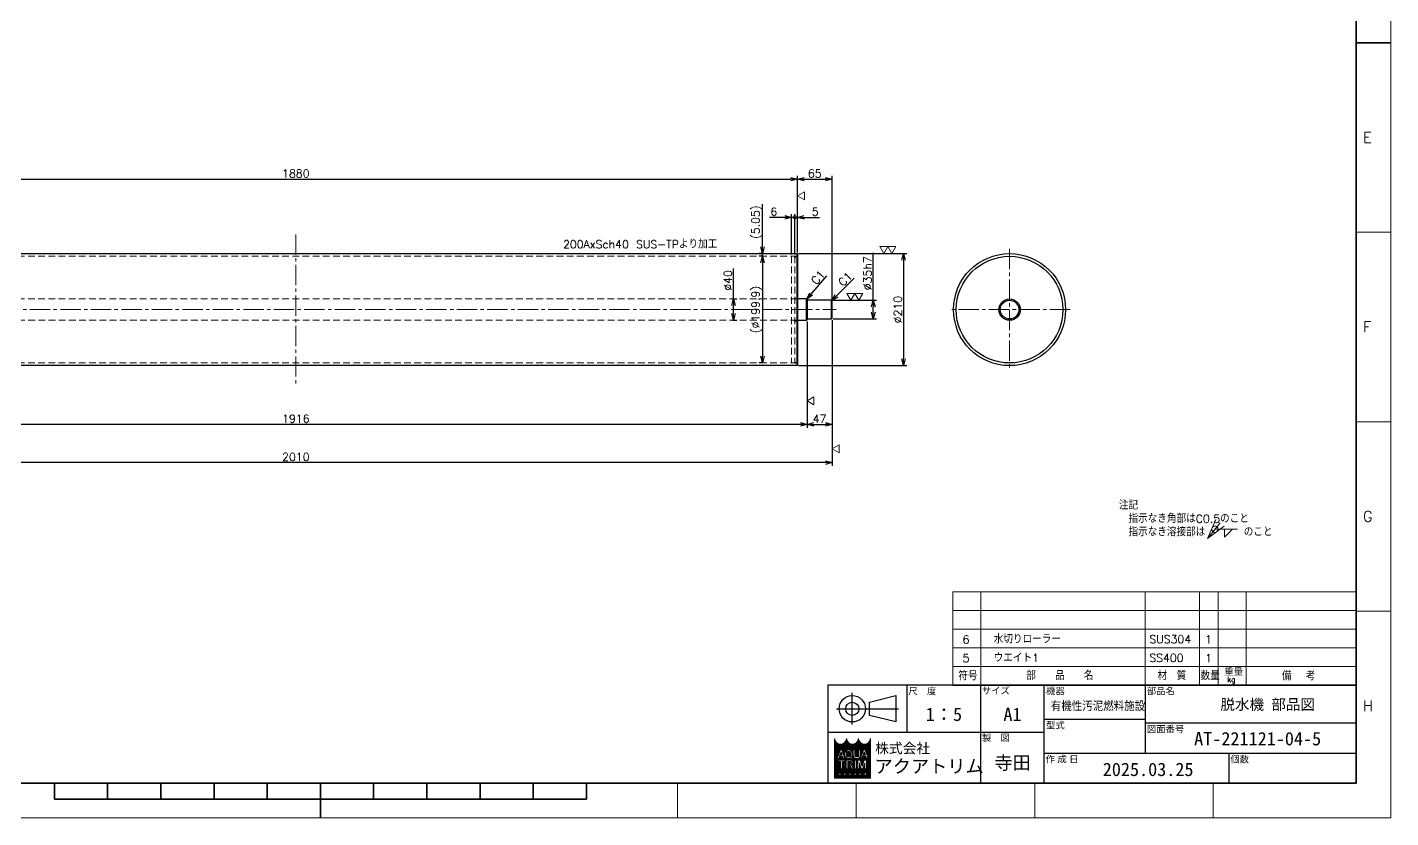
# Model space of a CAD drawing. Header units: millimetres. Extents: x 0 to 4141, y -24 to 2915.
# Drawn here: x 1586 to 4141, y 0 to 1481 of the extents above; entities that cross this region are included whole.
import ezdxf
from ezdxf.enums import TextEntityAlignment as Align

# ---------------------------------------------------------------- set-up
doc = ezdxf.new("R2010")
doc.units = ezdxf.units.MM
doc.header["$LTSCALE"] = 2
doc.header["$PDMODE"] = 99
doc.header["$PDSIZE"] = 1
doc.linetypes.add('CENTER2', pattern=[28.575, 19.05, -3.175, 3.175, -3.175])
doc.linetypes.add('HIDDEN', pattern=[9.525, 6.35, -3.175])
for name, color, linetype, lineweight in [('04_HIDDEN', 2, 'HIDDEN', 13), ('05_CENTER', 4, 'CENTER2', 13), ('07_TEXT', 3, 'Continuous', 13), ('08_DIM', 3, 'Continuous', 13), ('90_FRAME', 5, 'Continuous', 35)]:
    doc.layers.add(name, color=color, linetype=linetype, lineweight=lineweight)
doc.layers.add('91_BLANK', color=5, linetype='Continuous', lineweight=0, plot=False)
doc.styles.add('KSS_TXT', font='txt.shx', dxfattribs={"bigfont": 'extfont2.shx'})
doc.styles.add('MS_G', font='MS Gothic.ttf')
doc.styles.get("Standard").update_dxf_attribs({"font": 'txt.shx', "bigfont": 'extfont2.shx'})
doc.styles.add('表題用', font='MS PGothic.ttf')
doc.dimstyles.new('KSS_DIM', dxfattribs={"dimscale": 5, "dimtxt": 3, "dimasz": 2.5, "dimexe": 1.25, "dimexo": 0.625, "dimtad": 1, "dimdsep": 46, "dimtxsty": 'KSS_TXT', "dimblk": 'OPEN30', "dimcen": 0, "dimazin": 2, "dimtfac": 0.75, "dimtmove": 0, "dimatfit": 3, "dimldrblk": 'OPEN30', "dimfxl": 1.25, "dimtolj": 1, "dimarcsym": 0})

# ---------------------------------------------------------------- blocks, each defined once
blk = doc.blocks.new('Weld-line')
blk.add_line((0, 0), (1, 0))
blk = doc.blocks.new('Weld10-s5')
blk.add_circle((0, 0), 2)
blk = doc.blocks.new('Weld10-a1')
for p, q in [((5, 0), (0, 5)), ((0, 5), (0, 0)), ((0, 0), (5, 0))]:
    blk.add_line(p, q)
at = {"width": 0.9}
blk.add_attdef('S', text='', height=2.8, dxfattribs=at).set_placement((-2, 1), align=Align.RIGHT)
blk.add_attdef('L', (8, 1), '', height=2.8, dxfattribs=at)
blk = doc.blocks.new('_Open30')
at = {"color": 0, "linetype": 'ByBlock', "lineweight": -2}
for p, q in [((-1, 0.268), (0, 0)), ((0, 0), (-1, -0.268)), ((0, 0), (-1, 0))]:
    blk.add_line(p, q, dxfattribs=at)
blk = doc.blocks.new('A$C67F20274_1_1')
h = blk.add_hatch(color=3)
h.dxf.hatch_style = 1
h.paths.add_polyline_path([(0, -2), (0, 0), (-2, 0)])
at = {"color": 3}
blk.add_lwpolyline([(0, 0), (-2, 0), (-2, 0), (0, -2)], close=True, dxfattribs=at)
blk = doc.blocks.new('*D153')
at = {"layer": '08_DIM', "color": 0, "lineweight": -2, "transparency": 16777216}
for p, q in [((1149.1, 1059.3), (1149.1, 1202.9)), ((3029.1, 1059.3), (3029.1, 1202.9)), ((1161.6, 1196.7), (3016.6, 1196.7))]:
    blk.add_line(p, q, dxfattribs=at)
at = {"layer": 'Defpoints', "color": 0, "transparency": 16777216}
for p in [(3029.1, 1196.7), (1149.1, 1056.2), (3029.1, 1056.2)]:
    blk.add_point(p, dxfattribs=at)
at = {"layer": '08_DIM', "color": 0, "lineweight": -2, "transparency": 16777216, "xscale": 12.5, "yscale": 12.5, "zscale": 12.5, "rotation": 180}
blk.add_blockref('_Open30', (1149.1, 1196.7), dxfattribs=at)
at = {"layer": '08_DIM', "color": 0, "lineweight": -2, "transparency": 16777216, "xscale": 12.5, "yscale": 12.5, "zscale": 12.5}
blk.add_blockref('_Open30', (3029.1, 1196.7), dxfattribs=at)
at = {"layer": '08_DIM', "color": 0, "transparency": 16777216, "insert": (2089.1, 1207.3), "char_height": 15, "attachment_point": 5, "style": 'KSS_TXT'}
blk.add_mtext('\\A1;1880', dxfattribs=at)
blk = doc.blocks.new('_DotSmall')
at = {"color": 0, "linetype": 'ByBlock', "const_width": 0.5}
blk.add_lwpolyline([(-0.0625, 0, 1), (0.0625, 0, 1)], format="xyb", close=True, dxfattribs=at)
blk = doc.blocks.new('*D154')
at = {"layer": '08_DIM', "color": 0, "lineweight": -2, "transparency": 16777216}
for p, q in [((3005.6, 1125.1), (2976.9, 1125.1)), ((3018.1, 1055.2), (3018.1, 1131.3)), ((3024.1, 1125.1), (3018.1, 1125.1)), ((3024.1, 1055.2), (3024.1, 1131.3)), ((3024.1, 1125.1), (3036.6, 1125.1))]:
    blk.add_line(p, q, dxfattribs=at)
at = {"layer": 'Defpoints', "color": 0, "transparency": 16777216}
for p in [(3018.1, 1125.1), (3018.1, 1052.1), (3024.1, 1052.1)]:
    blk.add_point(p, dxfattribs=at)
at = {"layer": '08_DIM', "color": 0, "lineweight": -2, "transparency": 16777216, "xscale": 12.5, "yscale": 12.5, "zscale": 12.5}
blk.add_blockref('_Open30', (3018.1, 1125.1), dxfattribs=at)
at = {"layer": '08_DIM', "color": 0, "lineweight": -2, "transparency": 16777216, "xscale": 12.5, "yscale": 12.5, "zscale": 12.5, "rotation": 180}
blk.add_blockref('_DotSmall', (3024.1, 1125.1), dxfattribs=at)
at = {"layer": '08_DIM', "color": 0, "transparency": 16777216, "insert": (2985, 1135.7), "char_height": 15, "attachment_point": 5, "style": 'KSS_TXT'}
blk.add_mtext('\\A1;6', dxfattribs=at)
blk = doc.blocks.new('*D155')
at = {"layer": '08_DIM', "color": 0, "lineweight": -2, "transparency": 16777216}
for p, q in [((3024.1, 1125.1), (3011.6, 1125.1)), ((3024.1, 1055.2), (3024.1, 1131.3)), ((3024.1, 1125.1), (3029.1, 1125.1)), ((3029.1, 1059.3), (3029.1, 1131.3)), ((3041.6, 1125.1), (3070.4, 1125.1))]:
    blk.add_line(p, q, dxfattribs=at)
at = {"layer": 'Defpoints', "color": 0, "transparency": 16777216}
for p in [(3029.1, 1125.1), (3024.1, 1052.1), (3029.1, 1056.2)]:
    blk.add_point(p, dxfattribs=at)
at = {"layer": '08_DIM', "color": 0, "lineweight": -2, "transparency": 16777216, "xscale": 12.5, "yscale": 12.5, "zscale": 12.5, "rotation": 180}
blk.add_blockref('_Open30', (3029.1, 1125.1), dxfattribs=at)
at = {"layer": '08_DIM', "color": 0, "transparency": 16777216, "insert": (3062.2, 1135.7), "char_height": 15, "attachment_point": 5, "style": 'KSS_TXT'}
blk.add_mtext('\\A1;5', dxfattribs=at)
blk = doc.blocks.new('_None')
blk = doc.blocks.new('*D160')
at = {"layer": '08_DIM', "color": 0, "lineweight": -2, "transparency": 16777216}
for p, q in [((2965.2, 1052.1), (2957.5, 1052.1)), ((2963.7, 1039.6), (2963.7, 864.7)), ((2965.2, 852.2), (2957.5, 852.2))]:
    blk.add_line(p, q, dxfattribs=at)
at = {"layer": 'Defpoints', "color": 0, "transparency": 16777216}
for p in [(2968.3, 1052.1), (2963.7, 852.2), (2968.3, 852.2)]:
    blk.add_point(p, dxfattribs=at)
at = {"layer": '08_DIM', "color": 0, "lineweight": -2, "transparency": 16777216, "xscale": 12.5, "yscale": 12.5, "zscale": 12.5}
for p, rotation in [((2963.7, 1052.1), 90), ((2963.7, 852.2), 270)]:
    blk.add_blockref('_Open30', p, dxfattribs=dict(at, rotation=rotation))
at = {"layer": '08_DIM', "color": 0, "transparency": 16777216, "insert": (2953.1, 952.2), "char_height": 15, "attachment_point": 5, "rotation": 90, "style": 'KSS_TXT'}
blk.add_mtext('\\A1;(%%C199.9)', dxfattribs=at)
blk = doc.blocks.new('*D161')
at = {"layer": '08_DIM', "color": 0, "lineweight": -2, "transparency": 16777216}
for p, q in [((3171.2, 969.7), (3171.2, 1058.5)), ((3096.2, 969.7), (3177.5, 969.7)), ((3171.2, 947.2), (3171.2, 957.2)), ((3096.2, 934.7), (3177.5, 934.7))]:
    blk.add_line(p, q, dxfattribs=at)
at = {"layer": 'Defpoints', "color": 0, "transparency": 16777216}
for p in [(3093.1, 969.7), (3171.2, 969.7), (3093.1, 934.7)]:
    blk.add_point(p, dxfattribs=at)
at = {"layer": '08_DIM', "color": 0, "lineweight": -2, "transparency": 16777216, "xscale": 12.5, "yscale": 12.5, "zscale": 12.5}
for p, rotation in [((3171.2, 969.7), 90), ((3171.2, 934.7), 270)]:
    blk.add_blockref('_Open30', p, dxfattribs=dict(at, rotation=rotation))
at = {"layer": '08_DIM', "color": 0, "transparency": 16777216, "insert": (3160.6, 1020.3), "char_height": 15, "attachment_point": 5, "rotation": 90, "style": 'KSS_TXT'}
blk.add_mtext('\\A1;%%C35h7', dxfattribs=at)
blk = doc.blocks.new('*D162')
at = {"layer": '08_DIM', "color": 0, "lineweight": -2, "transparency": 16777216}
for p, q in [((2909.4, 972.2), (2909.4, 1029)), ((2907.5, 972.2), (2915.7, 972.2)), ((2909.4, 944.7), (2909.4, 959.7)), ((2907.5, 932.2), (2915.7, 932.2))]:
    blk.add_line(p, q, dxfattribs=at)
at = {"layer": 'Defpoints', "color": 0, "transparency": 16777216}
for p in [(2904.4, 972.2), (2909.4, 972.2), (2904.4, 932.2)]:
    blk.add_point(p, dxfattribs=at)
at = {"layer": '08_DIM', "color": 0, "lineweight": -2, "transparency": 16777216, "xscale": 12.5, "yscale": 12.5, "zscale": 12.5}
for p, rotation in [((2909.4, 972.2), 90), ((2909.4, 932.2), 270)]:
    blk.add_blockref('_Open30', p, dxfattribs=dict(at, rotation=rotation))
at = {"layer": '08_DIM', "color": 0, "transparency": 16777216, "insert": (2898.8, 1006.9), "char_height": 15, "attachment_point": 5, "rotation": 90, "style": 'KSS_TXT'}
blk.add_mtext('\\A1;%%C40', dxfattribs=at)
blk = doc.blocks.new('*D163')
at = {"layer": '08_DIM', "color": 0, "lineweight": -2, "transparency": 16777216}
for p, q in [((3047.1, 930), (3047.1, 730.9)), ((3094.1, 932.5), (3094.1, 730.9)), ((3059.6, 737.2), (3081.6, 737.2))]:
    blk.add_line(p, q, dxfattribs=at)
at = {"layer": 'Defpoints', "color": 0, "transparency": 16777216}
for p in [(3047.1, 933.2), (3094.1, 935.7), (3094.1, 737.2)]:
    blk.add_point(p, dxfattribs=at)
at = {"layer": '08_DIM', "color": 0, "lineweight": -2, "transparency": 16777216, "xscale": 12.5, "yscale": 12.5, "zscale": 12.5, "rotation": 180}
blk.add_blockref('_Open30', (3047.1, 737.2), dxfattribs=at)
at = {"layer": '08_DIM', "color": 0, "lineweight": -2, "transparency": 16777216, "xscale": 12.5, "yscale": 12.5, "zscale": 12.5}
blk.add_blockref('_Open30', (3094.1, 737.2), dxfattribs=at)
at = {"layer": '08_DIM', "color": 0, "transparency": 16777216, "insert": (3070.6, 747.8), "char_height": 15, "attachment_point": 5, "style": 'KSS_TXT'}
blk.add_mtext('\\A1;47', dxfattribs=at)
blk = doc.blocks.new('*D164')
at = {"layer": '08_DIM', "color": 0, "lineweight": -2, "transparency": 16777216}
for p, q in [((1131.1, 930), (1131.1, 730.9)), ((3047.1, 930), (3047.1, 730.9)), ((3034.6, 737.2), (1143.6, 737.2))]:
    blk.add_line(p, q, dxfattribs=at)
at = {"layer": 'Defpoints', "color": 0, "transparency": 16777216}
for p in [(1131.1, 933.2), (3047.1, 933.2), (1131.1, 737.2)]:
    blk.add_point(p, dxfattribs=at)
at = {"layer": '08_DIM', "color": 0, "lineweight": -2, "transparency": 16777216, "xscale": 12.5, "yscale": 12.5, "zscale": 12.5, "rotation": 180}
blk.add_blockref('_Open30', (1131.1, 737.2), dxfattribs=at)
at = {"layer": '08_DIM', "color": 0, "lineweight": -2, "transparency": 16777216, "xscale": 12.5, "yscale": 12.5, "zscale": 12.5}
blk.add_blockref('_Open30', (3047.1, 737.2), dxfattribs=at)
at = {"layer": '08_DIM', "color": 0, "transparency": 16777216, "insert": (2089.1, 747.8), "char_height": 15, "attachment_point": 5, "style": 'KSS_TXT'}
blk.add_mtext('\\A1;1916', dxfattribs=at)
blk = doc.blocks.new('*D165')
at = {"layer": '08_DIM', "color": 0, "lineweight": -2, "transparency": 16777216}
for p, q in [((1084.1, 932.5), (1084.1, 659.2)), ((3094.1, 932.5), (3094.1, 659.2)), ((3081.6, 665.5), (1096.6, 665.5))]:
    blk.add_line(p, q, dxfattribs=at)
at = {"layer": 'Defpoints', "color": 0, "transparency": 16777216}
for p in [(1084.1, 935.7), (3094.1, 935.7), (1084.1, 665.5)]:
    blk.add_point(p, dxfattribs=at)
at = {"layer": '08_DIM', "color": 0, "lineweight": -2, "transparency": 16777216, "xscale": 12.5, "yscale": 12.5, "zscale": 12.5, "rotation": 180}
blk.add_blockref('_Open30', (1084.1, 665.5), dxfattribs=at)
at = {"layer": '08_DIM', "color": 0, "lineweight": -2, "transparency": 16777216, "xscale": 12.5, "yscale": 12.5, "zscale": 12.5}
blk.add_blockref('_Open30', (3094.1, 665.5), dxfattribs=at)
at = {"layer": '08_DIM', "color": 0, "transparency": 16777216, "insert": (2089.1, 676.1), "char_height": 15, "attachment_point": 5, "style": 'KSS_TXT'}
blk.add_mtext('\\A1;2010', dxfattribs=at)
blk = doc.blocks.new('*D166')
at = {"layer": '08_DIM', "color": 0, "lineweight": -2, "transparency": 16777216}
for p, q in [((3031.2, 1057.2), (3234.2, 1057.2)), ((3227.9, 1044.7), (3227.9, 859.7)), ((3031.2, 847.2), (3234.2, 847.2))]:
    blk.add_line(p, q, dxfattribs=at)
at = {"layer": 'Defpoints', "color": 0, "transparency": 16777216}
for p in [(3028.1, 1057.2), (3028.1, 847.2), (3227.9, 847.2)]:
    blk.add_point(p, dxfattribs=at)
at = {"layer": '08_DIM', "color": 0, "lineweight": -2, "transparency": 16777216, "xscale": 12.5, "yscale": 12.5, "zscale": 12.5}
for p, rotation in [((3227.9, 1057.2), 90), ((3227.9, 847.2), 270)]:
    blk.add_blockref('_Open30', p, dxfattribs=dict(at, rotation=rotation))
at = {"layer": '08_DIM', "color": 0, "transparency": 16777216, "insert": (3217.3, 952.2), "char_height": 15, "attachment_point": 5, "rotation": 90, "style": 'KSS_TXT'}
blk.add_mtext('\\A1;%%C210', dxfattribs=at)
blk = doc.blocks.new('p1ba02')
for p, q in [((-1.5, 2.6), (1.5, 2.6)), ((0, 0), (-1.5, 2.6)), ((1.5, 2.6), (0, 0)), ((3, 0), (1.5, 2.6)), ((1.5, 2.6), (4.5, 2.6)), ((4.5, 2.6), (3, 0))]:
    blk.add_line(p, q)
blk = doc.blocks.new('p1ba01')
for p, q in [((0, 0), (-1.5, 2.6)), ((-1.5, 2.6), (1.5, 2.6)), ((1.5, 2.6), (0, 0))]:
    blk.add_line(p, q)
blk = doc.blocks.new('*D170')
at = {"layer": '08_DIM', "color": 0, "lineweight": -2, "transparency": 16777216}
for p, q in [((3029.1, 1059.3), (3029.1, 1202.9)), ((3094.1, 971.8), (3094.1, 1202.9)), ((3041.6, 1196.7), (3081.6, 1196.7))]:
    blk.add_line(p, q, dxfattribs=at)
at = {"layer": 'Defpoints', "color": 0, "transparency": 16777216}
for p in [(3094.1, 1196.7), (3029.1, 1056.2), (3094.1, 968.7)]:
    blk.add_point(p, dxfattribs=at)
at = {"layer": '08_DIM', "color": 0, "lineweight": -2, "transparency": 16777216, "xscale": 12.5, "yscale": 12.5, "zscale": 12.5, "rotation": 180}
blk.add_blockref('_Open30', (3029.1, 1196.7), dxfattribs=at)
at = {"layer": '08_DIM', "color": 0, "lineweight": -2, "transparency": 16777216, "xscale": 12.5, "yscale": 12.5, "zscale": 12.5}
blk.add_blockref('_Open30', (3094.1, 1196.7), dxfattribs=at)
at = {"layer": '08_DIM', "color": 0, "transparency": 16777216, "insert": (3061.6, 1207.3), "char_height": 15, "attachment_point": 5, "style": 'KSS_TXT'}
blk.add_mtext('\\A1;65', dxfattribs=at)
blk = doc.blocks.new('*D172')
at = {"layer": '08_DIM', "color": 0, "lineweight": -2, "transparency": 16777216}
blk.add_line((3102.5, 978), (3135.4, 1011), dxfattribs=at)
at = {"layer": 'Defpoints', "color": 0, "transparency": 16777216}
for p in [(3158.7, 1034.3), (3158.7, 1034.3), (3093.6, 969.2)]:
    blk.add_point(p, dxfattribs=at)
at = {"layer": '08_DIM', "color": 0, "lineweight": -2, "transparency": 16777216, "xscale": 12.5, "yscale": 12.5, "zscale": 12.5, "rotation": 225.0000000000001}
blk.add_blockref('_Open30', (3093.6, 969.2), dxfattribs=at)
at = {"layer": '08_DIM', "color": 0, "transparency": 16777216, "insert": (3118.6, 1009.2), "char_height": 15, "attachment_point": 5, "rotation": 45, "style": 'KSS_TXT'}
blk.add_mtext('\\A1;C1', dxfattribs=at)
blk = doc.blocks.new('*D173')
at = {"layer": '08_DIM', "color": 0, "lineweight": -2, "transparency": 16777216}
blk.add_line((3054.8, 981.2), (3084.2, 1015.4), dxfattribs=at)
at = {"layer": 'Defpoints', "color": 0, "transparency": 16777216}
for p in [(3104.7, 1039.3), (3104.7, 1039.3), (3046.6, 971.7)]:
    blk.add_point(p, dxfattribs=at)
at = {"layer": '08_DIM', "color": 0, "lineweight": -2, "transparency": 16777216, "xscale": 12.5, "yscale": 12.5, "zscale": 12.5, "rotation": 229.3227704069217}
blk.add_blockref('_Open30', (3046.6, 971.7), dxfattribs=at)
at = {"layer": '08_DIM', "color": 0, "transparency": 16777216, "insert": (3067.6, 1012.4), "char_height": 15, "attachment_point": 5, "rotation": 49.3228, "style": 'KSS_TXT'}
blk.add_mtext('\\A1;C1', dxfattribs=at)
blk = doc.blocks.new('*D177')
at = {"layer": '08_DIM', "color": 0, "lineweight": -2, "transparency": 16777216}
for p, q in [((2963.7, 1069.7), (2963.7, 1149.9)), ((2965.2, 1057.2), (2957.5, 1057.2)), ((2965.2, 1052.1), (2957.5, 1052.1)), ((2963.7, 1052.1), (2963.7, 1057.2)), ((2963.7, 1039.6), (2963.7, 1027.1))]:
    blk.add_line(p, q, dxfattribs=at)
at = {"layer": 'Defpoints', "color": 0, "transparency": 16777216}
for p in [(2963.7, 1057.2), (2968.3, 1057.2), (2968.3, 1052.1)]:
    blk.add_point(p, dxfattribs=at)
at = {"layer": '08_DIM', "color": 0, "lineweight": -2, "transparency": 16777216, "xscale": 12.5, "yscale": 12.5, "zscale": 12.5}
for p, rotation in [((2963.7, 1057.2), 270), ((2963.7, 1052.1), 90)]:
    blk.add_blockref('_Open30', p, dxfattribs=dict(at, rotation=rotation))
at = {"layer": '08_DIM', "color": 0, "transparency": 16777216, "insert": (2953.1, 1116), "char_height": 15, "attachment_point": 5, "rotation": 90, "style": 'KSS_TXT'}
blk.add_mtext('\\A1;(5.05)', dxfattribs=at)
blk = doc.blocks.new('Jis_w20130906110600')
blk.add_blockref('Weld10-s5', (0, 0))
at = {"xscale": -1, "rotation": 180}
blk.add_blockref('Weld10-a1', (6, 0), dxfattribs=at)
at = {"layer": '08_DIM', "xscale": 14, "yscale": 14, "zscale": 14}
blk.add_blockref('Weld-line', (0, 0), dxfattribs=at)
at = {"style": 'KSS_TXT', "flags": 1}
blk.add_attdef('JISINFO', (0, 0), '', height=3, dxfattribs=at)
at = {"layer": '08_DIM'}
blk.add_leader([(-4.63, -5.77), (0, 0)], dimstyle='KSS_DIM', dxfattribs=at)

msp = doc.modelspace()

# ---------------------------------------------------------------- hatches: boundary and pattern name
at = {"layer": '90_FRAME', "lineweight": 5}
h = msp.add_hatch(dxfattribs=at)
h.set_pattern_fill('_USER', color=4, scale=1.5, angle=45, pattern_type=0)
h.set_pattern_definition([(45, (3e-06, 5e-07), (-1.0606602, 1.0606602), [])])
edge = h.paths.add_edge_path()
edge.add_arc((3165.98, 147.555), 0.32, 90, 180)
edge.add_ellipse((3154.773, 147.555), major_axis=(-10.887, 0), ratio=0.88235294, start_angle=360, end_angle=540, ccw=False)
edge.add_arc((3143.566, 147.555), 0.32, 3.187318, 180)
edge.add_ellipse((3132.359, 147.555), major_axis=(-10.887, 0), ratio=0.88235294, start_angle=360, end_angle=540, ccw=False)
edge.add_arc((3121.152, 147.555), 0.32, 3.187318, 180)
edge.add_ellipse((3109.945, 147.555), major_axis=(-10.887, 0), ratio=0.88235294, start_angle=360, end_angle=540, ccw=False)
edge.add_arc((3098.738, 147.555), 0.32, 3.187318, 90)
edge.add_line((3098.738, 147.876), (3098.738, 73.91))
edge.add_line((3098.738, 73.91), (3165.98, 73.91))
edge.add_line((3165.98, 73.91), (3165.98, 147.876))
h.paths.add_polyline_path([(3109.581, 127.122), (3112.236, 127.122), (3118.273, 111.189), (3118.273, 111.112), (3115.399, 111.112), (3113.896, 115.333), (3107.985, 115.333), (3108.852, 117.767), (3113.029, 117.767), (3110.909, 123.723), (3106.418, 111.112), (3103.544, 111.112), (3103.544, 111.189)], flags=16)
edge = h.paths.add_edge_path(flags=16)
edge.add_ellipse((3124.955, 120.078), major_axis=(-7.365, 0), ratio=0.95652174, start_angle=180, end_angle=360, ccw=False)
edge.add_line((3132.319, 120.078), (3132.319, 118.157))
edge.add_ellipse((3124.955, 118.157), major_axis=(-7.365, 0), ratio=0.95652174, start_angle=142.105255, end_angle=180, ccw=False)
edge.add_line((3130.766, 113.83), (3128.703, 115.53))
edge.add_ellipse((3124.955, 118.345), major_axis=(4.696, 0), ratio=0.99503582, start_angle=-37.042763, end_angle=0)
edge.add_line((3129.651, 118.345), (3129.651, 119.889))
edge.add_ellipse((3124.955, 119.889), major_axis=(4.696, 0), ratio=0.99471826, start_angle=360, end_angle=540)
edge.add_line((3120.259, 119.889), (3120.259, 118.345))
edge.add_ellipse((3124.955, 118.345), major_axis=(4.696, 0), ratio=0.99503582, start_angle=-180, end_angle=-65.757949)
edge.add_line((3126.883, 114.084), (3125.575, 115.357))
edge.add_line((3125.575, 115.357), (3126.994, 116.863))
edge.add_line((3126.994, 116.863), (3132.924, 111.976))
edge.add_line((3132.924, 111.976), (3131.071, 110.008))
edge.add_line((3131.071, 110.008), (3128.845, 112.175))
edge.add_ellipse((3124.955, 118.157), major_axis=(-7.365, 0), ratio=0.95652174, start_angle=0, end_angle=121.883625, ccw=False)
edge.add_line((3117.59, 118.157), (3117.59, 120.078))
h.paths.add_polyline_path([(3118.749, 107.91), (3118.749, 105.669), (3113.946, 105.669, 0.41421356), (3113.626, 105.349), (3113.626, 91.9), (3110.744, 91.9), (3110.744, 105.349, 0.41421356), (3110.424, 105.669), (3105.621, 105.669), (3105.621, 107.91)], flags=16)
edge = h.paths.add_edge_path(flags=16)
edge.add_line((3120.574, 107.91), (3127.939, 107.91))
edge.add_ellipse((3127.939, 103.699), major_axis=(-5.169, 0), ratio=0.8148203, start_angle=111.386975, end_angle=270, ccw=False)
edge.add_arc((3128.732, 97.991), 2.094, 22.272952, 58.553113, ccw=False)
edge.add_line((3130.669, 98.785), (3133.428, 92.028))
edge.add_line((3133.428, 92.028), (3133.428, 91.9))
edge.add_line((3133.428, 91.9), (3130.322, 91.9))
edge.add_line((3130.322, 91.9), (3127.885, 98.685))
edge.add_arc((3126.696, 98.206), 1.281, 21.928298, 90)
edge.add_line((3126.696, 99.487), (3123.552, 99.487))
edge.add_line((3123.552, 99.487), (3123.552, 101.729))
edge.add_line((3123.552, 101.729), (3128.323, 101.729))
edge.add_arc((3128.254, 103.699), 1.971, 271.997057, 448.002943)
edge.add_line((3128.323, 105.669), (3123.456, 105.669))
edge.add_line((3123.456, 105.669), (3123.456, 91.9))
edge.add_line((3123.456, 91.9), (3120.574, 91.9))
edge.add_line((3120.574, 91.9), (3120.574, 107.91))
h.paths.add_polyline_path([(3133.8, 127.122), (3136.681, 127.122), (3136.681, 118.157, 0.17503056), (3137.953, 114.487, 0.25714961), (3143.095, 114.487, 0.17503056), (3144.366, 118.157), (3144.366, 127.122), (3147.248, 127.122), (3147.248, 117.577, -0.37939124), (3141.004, 111.112), (3140.043, 111.112, -0.37939124), (3133.8, 117.577)], flags=16)
h.paths.add_polyline_path([(3135.856, 107.91), (3139.378, 107.91), (3139.378, 105.669, 0.41421356), (3139.058, 105.349), (3139.058, 94.462, 0.41421356), (3139.378, 94.142), (3139.378, 91.9), (3135.856, 91.9), (3135.856, 94.142, 0.41421356), (3136.176, 94.462), (3136.176, 105.349, 0.41421356), (3135.856, 105.669)], flags=16)
h.paths.add_polyline_path([(3142.263, 107.91), (3146.445, 107.91), (3150.268, 96.282), (3154.091, 107.91), (3158.276, 107.91), (3158.276, 91.9), (3155.394, 91.9), (3155.394, 103.107), (3151.709, 91.9), (3148.827, 91.9), (3145.142, 103.107), (3145.145, 91.9), (3142.263, 91.9)], flags=16)
h.paths.add_polyline_path([(3153.123, 127.122), (3155.778, 127.122), (3161.815, 111.189), (3161.815, 111.112), (3158.941, 111.112), (3157.438, 115.333), (3151.527, 115.333), (3152.393, 117.767), (3156.571, 117.767), (3154.45, 123.723), (3149.96, 111.112), (3147.086, 111.112), (3147.086, 111.189)], flags=16)
h.paths.add_polyline_path([(3106.423, 83.516), (3110.265, 83.516), (3110.265, 79.673), (3106.423, 79.673)], flags=16)
h.paths.add_polyline_path([(3116.029, 83.516), (3119.871, 83.516), (3119.871, 79.673), (3116.029, 79.673)], flags=16)
h.paths.add_polyline_path([(3125.635, 83.516), (3129.477, 83.516), (3129.477, 79.673), (3125.635, 79.673)], flags=16)
h.paths.add_polyline_path([(3135.241, 83.516), (3139.083, 83.516), (3139.083, 79.673), (3135.241, 79.673)], flags=16)
h.paths.add_polyline_path([(3144.847, 83.516), (3148.689, 83.516), (3148.689, 79.673), (3144.847, 79.673)], flags=16)
h.paths.add_polyline_path([(3154.453, 83.516), (3158.295, 83.516), (3158.295, 79.673), (3154.453, 79.673)], flags=16)

# ---------------------------------------------------------------- linework, layer by layer
at = {"color": 0}
for p, q in [((3028.116, 1057.17), (3028.116, 847.17)), ((3046.116, 932.17), (3046.116, 972.17)), ((3093.116, 934.67), (3093.116, 969.67))]:
    msp.add_line(p, q, dxfattribs=at)
for points in [[(1150.116, 1057.17), (3028.116, 1057.17), (3029.116, 1056.17), (3029.116, 848.17), (3028.116, 847.17), (1150.116, 847.17), (1149.116, 848.17), (1149.116, 1056.17)], [(3047.116, 969.67), (3047.116, 934.67), (3093.116, 934.67), (3094.116, 935.67), (3094.116, 968.67), (3093.116, 969.67)]]:
    msp.add_lwpolyline(points, close=True, dxfattribs=at)
msp.add_lwpolyline([(3029.116, 932.17), (3046.116, 932.17), (3047.116, 933.17), (3047.116, 971.17), (3046.116, 972.17), (3029.116, 972.17)], dxfattribs=at)
for radius in [105, 99.95, 20, 17.5]:
    msp.add_circle((3426.68, 952.17), radius, dxfattribs=at)
at = {"layer": '04_HIDDEN'}
for p, q in [((1149.116, 1052.12), (3029.116, 1052.12)), ((3018.116, 1052.12), (3018.116, 852.22)), ((3024.116, 1052.12), (3024.116, 852.22)), ((1149.116, 852.22), (3029.116, 852.22))]:
    msp.add_line(p, q, dxfattribs=at)
for points in [[(1149.116, 972.17), (3029.116, 972.17)], [(3029.116, 932.17), (1149.116, 932.17)]]:
    msp.add_lwpolyline(points, dxfattribs=at)
at = {"layer": '05_CENTER'}
for p, q in [((2089.116, 1093.241), (2089.116, 811.1)), ((3426.68, 1065.914), (3426.68, 838.426)), ((1076.334, 952.17), (3101.898, 952.17)), ((3540.425, 952.17), (3312.936, 952.17))]:
    msp.add_line(p, q, dxfattribs=at)
at = {"layer": '90_FRAME'}
for p, q in [((4141.004, 1452.155), (4076.195, 1452.155)), ((1636.676, 34.608), (1636.676, 64.52)), ((1736.384, 34.608), (1736.384, 64.52)), ((1836.091, 34.608), (1836.091, 64.52)), ((1935.798, 34.608), (1935.798, 64.52)), ((2035.505, 34.608), (2035.505, 64.52)), ((2135.212, 0), (2135.212, 64.52)), ((2234.919, 34.608), (2234.919, 64.52)), ((2334.626, 34.608), (2334.626, 64.52)), ((2434.334, 34.608), (2434.334, 64.52)), ((2534.041, 34.608), (2534.041, 64.52)), ((2633.748, 34.608), (2633.748, 64.52)), ((1636.676, 34.608), (2633.748, 34.608))]:
    msp.add_line(p, q, dxfattribs=at)
at = {"layer": '90_FRAME', "color": 4, "lineweight": 13}
for p, q in [((4141.004, 1097.169), (4076.195, 1097.169)), ((4141.004, 742.182), (4076.195, 742.182)), ((3320.087, 423.377), (4076.195, 423.377)), ((3320.088, 423.377), (3320.088, 248.377)), ((3372.588, 423.377), (3372.588, 248.377)), ((3680.54, 423.377), (3680.54, 248.377)), ((3782.76, 423.377), (3782.76, 248.377)), ((3817.76, 423.377), (3817.76, 248.377)), ((3870.26, 423.377), (3870.26, 248.377)), ((3320.087, 388.377), (4076.195, 388.377)), ((4141.004, 387.196), (4076.195, 387.196)), ((3320.087, 353.377), (4076.195, 353.377)), ((3320.087, 318.377), (4076.195, 318.377)), ((3320.087, 283.377), (4076.195, 283.377)), ((2804.546, 0), (2804.546, 64.52)), ((3139.213, 0), (3139.213, 64.52)), ((3473.88, 0), (3473.88, 64.52)), ((3808.547, 0), (3808.547, 64.52))]:
    msp.add_line(p, q, dxfattribs=at)
at = {"layer": '90_FRAME', "color": 0, "lineweight": 25}
for p, q in [((3131.982, 174.481), (3131.982, 233.881)), ((3234.695, 159.984), (3234.695, 248.377)), ((3372.588, 64.52), (3372.588, 248.377)), ((3491.73, 64.52), (3491.73, 248.377)), ((3680.54, 248.377), (3680.54, 121.091)), ((3102.282, 204.181), (3218.607, 204.181)), ((3491.73, 184.734), (3680.54, 184.734)), ((3491.73, 159.984), (3086.195, 159.984)), ((3680.54, 177.663), (4076.195, 177.663)), ((3491.73, 121.091), (4076.195, 121.091)), ((3837.409, 121.091), (3837.409, 64.52))]:
    msp.add_line(p, q, dxfattribs=at)
at = {"layer": '90_FRAME', "color": 7, "lineweight": 25}
msp.add_line((3320.088, 248.377), (4076.195, 248.377), dxfattribs=at)
at = {"layer": '90_FRAME', "color": 4, "lineweight": 5}
for p, q in [((3098.738, 73.91), (3098.738, 147.876)), ((3165.98, 147.876), (3165.98, 73.91)), ((3103.544, 111.189), (3109.581, 127.122)), ((3103.544, 111.112), (3103.544, 111.189)), ((3103.544, 111.189), (3103.544, 111.189)), ((3103.544, 111.112), (3103.544, 111.189)), ((3103.544, 111.112), (3106.418, 111.112)), ((3105.621, 107.91), (3118.749, 107.91)), ((3105.621, 107.91), (3105.621, 105.669)), ((3105.621, 105.669), (3110.424, 105.669)), ((3106.418, 111.112), (3110.909, 123.723)), ((3107.985, 115.333), (3108.852, 117.767)), ((3107.985, 115.333), (3113.896, 115.333)), ((3108.852, 117.767), (3113.029, 117.767)), ((3109.581, 127.122), (3112.236, 127.122)), ((3110.744, 91.9), (3110.744, 105.349)), ((3113.029, 117.767), (3110.909, 123.723)), ((3118.273, 111.189), (3112.236, 127.122)), ((3113.626, 91.9), (3113.626, 105.349)), ((3115.399, 111.112), (3113.896, 115.333)), ((3113.946, 105.669), (3118.749, 105.669)), ((3118.273, 111.112), (3115.399, 111.112)), ((3117.59, 120.078), (3117.59, 118.157)), ((3118.273, 111.112), (3118.273, 111.189)), ((3118.749, 107.91), (3118.749, 105.669)), ((3120.259, 119.889), (3120.259, 118.352)), ((3120.574, 107.91), (3120.574, 91.9)), ((3120.574, 107.91), (3127.939, 107.91)), ((3123.456, 91.9), (3123.456, 105.669)), ((3123.456, 105.669), (3128.323, 105.669)), ((3125.575, 115.357), (3126.994, 116.863)), ((3125.575, 115.357), (3126.883, 114.084)), ((3126.994, 116.863), (3132.924, 111.976)), ((3128.703, 115.53), (3130.766, 113.83)), ((3128.845, 112.175), (3131.071, 110.008)), ((3129.651, 119.889), (3129.651, 118.352)), ((3131.071, 110.008), (3132.924, 111.976)), ((3132.319, 120.078), (3132.319, 118.157)), ((3133.8, 117.577), (3133.8, 127.122)), ((3136.681, 127.122), (3133.8, 127.122)), ((3135.856, 107.91), (3139.378, 107.91)), ((3135.856, 107.91), (3135.856, 105.669)), ((3136.176, 94.462), (3136.176, 105.349)), ((3136.681, 118.157), (3136.681, 127.122)), ((3139.058, 94.462), (3139.058, 105.349)), ((3139.378, 107.91), (3139.378, 105.669)), ((3141.004, 111.112), (3140.043, 111.112)), ((3142.263, 107.91), (3142.263, 91.9)), ((3142.263, 107.91), (3146.445, 107.91)), ((3144.366, 118.157), (3144.366, 127.122)), ((3144.366, 127.122), (3147.248, 127.122)), ((3145.145, 91.9), (3145.142, 103.107)), ((3148.827, 91.9), (3145.142, 103.107)), ((3150.268, 96.282), (3146.445, 107.91)), ((3147.086, 111.189), (3153.123, 127.122)), ((3147.086, 111.112), (3147.086, 111.189)), ((3147.086, 111.189), (3147.086, 111.189)), ((3147.086, 111.112), (3147.086, 111.189)), ((3147.086, 111.112), (3149.96, 111.112)), ((3147.248, 117.577), (3147.248, 127.122)), ((3149.96, 111.112), (3154.45, 123.723)), ((3150.268, 96.282), (3154.091, 107.91)), ((3151.527, 115.333), (3152.393, 117.767)), ((3151.527, 115.333), (3157.438, 115.333)), ((3151.709, 91.9), (3155.394, 103.107)), ((3152.393, 117.767), (3156.571, 117.767)), ((3153.123, 127.122), (3155.778, 127.122)), ((3158.276, 107.91), (3154.091, 107.91)), ((3156.571, 117.767), (3154.45, 123.723)), ((3155.394, 103.107), (3155.394, 91.9)), ((3161.815, 111.189), (3155.778, 127.122)), ((3158.941, 111.112), (3157.438, 115.333)), ((3158.276, 91.9), (3158.276, 107.91)), ((3161.815, 111.112), (3158.941, 111.112)), ((3161.815, 111.112), (3161.815, 111.189)), ((3106.423, 83.516), (3110.265, 83.516)), ((3106.423, 83.516), (3106.423, 79.673)), ((3110.265, 79.673), (3106.423, 79.673)), ((3110.265, 83.516), (3110.265, 79.673)), ((3110.744, 91.9), (3113.626, 91.9)), ((3116.029, 83.516), (3119.871, 83.516)), ((3116.029, 83.516), (3116.029, 79.673)), ((3119.871, 79.673), (3116.029, 79.673)), ((3119.871, 83.516), (3119.871, 79.673)), ((3120.574, 91.9), (3123.456, 91.9)), ((3123.552, 99.487), (3123.552, 101.729)), ((3123.552, 101.729), (3128.323, 101.729)), ((3123.552, 99.487), (3126.696, 99.487)), ((3125.635, 83.516), (3129.477, 83.516)), ((3125.635, 83.516), (3125.635, 79.673)), ((3129.477, 79.673), (3125.635, 79.673)), ((3127.885, 98.685), (3130.322, 91.9)), ((3129.477, 83.516), (3129.477, 79.673)), ((3130.322, 91.9), (3133.428, 91.9)), ((3130.669, 98.785), (3133.428, 92.028)), ((3133.428, 92.028), (3133.428, 91.9)), ((3135.241, 83.516), (3139.083, 83.516)), ((3135.241, 83.516), (3135.241, 79.673)), ((3139.083, 79.673), (3135.241, 79.673)), ((3135.856, 91.9), (3135.856, 94.142)), ((3135.856, 91.9), (3139.378, 91.9)), ((3139.083, 83.516), (3139.083, 79.673)), ((3139.378, 91.9), (3139.378, 94.142)), ((3142.263, 91.9), (3145.145, 91.9)), ((3144.847, 83.516), (3148.689, 83.516)), ((3144.847, 83.516), (3144.847, 79.673)), ((3148.689, 79.673), (3144.847, 79.673)), ((3148.689, 83.516), (3148.689, 79.673)), ((3148.827, 91.9), (3151.709, 91.9)), ((3158.295, 83.516), (3154.453, 83.516)), ((3154.453, 83.516), (3154.453, 79.673)), ((3154.453, 79.673), (3158.295, 79.673)), ((3155.394, 91.9), (3158.276, 91.9)), ((3158.295, 83.516), (3158.295, 79.673)), ((3165.98, 73.91), (3098.738, 73.91))]:
    msp.add_line(p, q, dxfattribs=at)
at = {"layer": '90_FRAME'}
msp.add_lwpolyline([(194.23, 64.52), (4076.195, 64.52), (4076.195, 2839.789), (194.23, 2839.789)], close=True, dxfattribs=at)
at = {"layer": '90_FRAME', "color": 0, "lineweight": 25}
msp.add_lwpolyline([(3086.195, 64.52), (4076.195, 64.52), (4076.195, 248.377), (3086.195, 248.377)], close=True, dxfattribs=at)
msp.add_lwpolyline([(3164.157, 216.556), (3213.657, 228.931), (3213.657, 179.431), (3164.157, 191.806), (3164.157, 216.556)], dxfattribs=at)
for radius in [24.75, 12.375]:
    msp.add_circle((3131.982, 204.181), radius, dxfattribs=at)
at = {"layer": '90_FRAME', "color": 4, "lineweight": 5}
for centre, radius, start, end in [((3098.738, 147.555), 0.32, 0, 90), ((3121.152, 147.555), 0.32, 0, 180), ((3121.152, 147.555), 0.32, 0, 90), ((3143.566, 147.555), 0.32, 0, 180), ((3165.98, 147.555), 0.32, 90, 180), ((3110.424, 105.349), 0.32, 0, 90), ((3113.946, 105.349), 0.32, 90, 180), ((3128.254, 103.699), 1.971, 271.997057, 88.002943), ((3140.568, 117.867), 6.775, 182.450031, 265.555257), ((3135.856, 105.349), 0.32, 0, 90), ((3142.397, 118.082), 5.717, 179.252794, 218.964572), ((3140.524, 119.156), 5.33, 241.157728, 298.842272), ((3139.378, 105.349), 0.32, 90, 180), ((3140.479, 117.867), 6.775, 274.444743, 357.549969), ((3138.65, 118.082), 5.717, 321.035428, 0.747206), ((3126.696, 98.206), 1.281, 21.928298, 90), ((3128.732, 97.991), 2.094, 22.272952, 58.553113), ((3135.856, 94.462), 0.32, 270, 0), ((3139.378, 94.462), 0.32, 180, 270)]:
    msp.add_arc(centre, radius, start, end, dxfattribs=at)
for centre, major_axis, ratio, start_param, end_param in [((3109.945, 147.555), (-10.887, 0), 0.88235294, 6.28318531, 9.42477796), ((3132.359, 147.555), (-10.887, 0), 0.88235294, 6.28318531, 9.42477796), ((3154.773, 147.555), (-10.887, 0), 0.88235294, 6.28318531, 9.42477796), ((3124.955, 120.078), (-7.365, 0), 0.95652174, 3.14159265, 6.28318531), ((3124.955, 119.889), (4.696, 0), 0.99471826, 6.28318531, 9.42477796), ((3127.939, 103.699), (-5.169, 0), 0.8148203, 1.94406945, 4.71238898)]:
    msp.add_ellipse(centre, major_axis=major_axis, ratio=ratio, start_param=start_param, end_param=end_param, dxfattribs=at)
at = {"layer": '90_FRAME', "color": 4, "lineweight": 5, "extrusion": (0, 0, -1)}
for centre, major_axis, ratio, start_param, end_param in [((3124.955, 118.157), (-7.365, 0), 0.95652174, 4.15591475, 6.28318531), ((3124.955, 118.345), (4.696, 0), 0.99503582, 7.43087802, 9.42477796), ((3124.955, 118.345), (4.696, 0), 0.99503582, 6.28318531, 6.92970349), ((3124.955, 118.157), (-7.365, 0), 0.95652174, 3.14159265, 3.80298072)]:
    msp.add_ellipse(centre, major_axis=major_axis, ratio=ratio, start_param=start_param, end_param=end_param, dxfattribs=at)
at = {"layer": '91_BLANK'}
msp.add_lwpolyline([(0, 0), (4141.004, 0), (4141.004, 2914.599), (0, 2914.599)], close=True, dxfattribs=at)

# ---------------------------------------------------------------- block references
at = {"xscale": -1}
for p in [(3024.116, 1052.12), (3024.116, 932.17)]:
    msp.add_blockref('A$C67F20274_1_1', p, dxfattribs=at)
at = {"rotation": 180}
for p in [(3024.116, 972.17), (3024.116, 852.22)]:
    msp.add_blockref('A$C67F20274_1_1', p, dxfattribs=at)
at = {"layer": '08_DIM', "xscale": 5, "yscale": 5, "zscale": 5, "rotation": 270}
for p in [(3029.116, 1165.271), (3047.116, 781.111), (3094.116, 691.275)]:
    msp.add_blockref('p1ba01', p, dxfattribs=at)
at = {"layer": '08_DIM'}
for name, p, xscale, yscale, zscale in [('p1ba02', (3191.234, 1057.17), 5, 5, 5), ('p1ba02', (3129.209, 969.67), 5, 5, 5), ('Jis_w20130906110600', (3811.703, 540.672), 3, 3, 3)]:
    msp.add_blockref(name, p, dxfattribs=dict(at, xscale=xscale, yscale=yscale, zscale=zscale))

# ---------------------------------------------------------------- texts
at = {"layer": '07_TEXT', "ltscale": 2, "insert": (3631.528, 592.768), "char_height": 15, "attachment_point": 1}
msp.add_mtext_dynamic_manual_height_columns('注記\\P\u3000指示なき角部はC0.5のこと\\P\u3000指示なき溶接部は\u3000\u3000\u3000\u3000のこと', width=381.46, gutter_width=15, heights=[0], dxfattribs=at)
at = {"layer": '08_DIM', "style": 'KSS_TXT'}
msp.add_text('200AxSch40 SUS-TPより加工 ', height=15, dxfattribs=at).set_placement((2589.778, 1067.091))
at = {"layer": '90_FRAME', "color": 0, "lineweight": 13, "style": 'KSS_TXT'}
for s, p in [('E', (4089.078, 1274.662)), ('F', (4089.078, 919.675)), ('G', (4089.078, 564.689)), ('H', (4089.078, 209.703))]:
    msp.add_text(s, height=20, dxfattribs=at).set_placement(p, align=Align.MIDDLE_LEFT)
at = {"layer": '90_FRAME', "color": 3, "lineweight": 13}
for s, p in [('6', (3345.05, 333.989)), ('1', (3799.582, 334.24)), ('1', (3799.582, 299.24)), ('5', (3345.05, 298.989))]:
    msp.add_text(s, height=15, dxfattribs=at).set_placement(p, align=Align.MIDDLE_CENTER)
for s, height, p in [('水切りローラー', 15, (3396.972, 326.875)), ('SUS304', 15, (3688.597, 327.074)), ('ウエイト1', 15, (3396.972, 291.875)), ('SS400', 15, (3688.597, 292.074)), ('符号', 15, (3330.777, 257.909)), ('部\u3000\u3000品\u3000\u3000名', 15, (3457.939, 258.454)), ('材\u3000質', 15, (3703.882, 258.274)), ('数量', 15, (3784.599, 258.161)), ('重量', 12.5, (3829.194, 266.341)), ('kg', 10, (3834.719, 254.11)), ('備  考', 15, (3937.163, 257.909))]:
    msp.add_text(s, height=height, dxfattribs=at).set_placement(p)
at = {"layer": '90_FRAME', "color": 0, "style": '表題用'}
for s, p in [('尺\u3000度', (3236.937, 237.306)), ('サイズ', (3374.83, 238.238)), ('機器', (3495.128, 237.512)), ('部品名', (3683.938, 237.512)), ('型式', (3495.128, 173.245)), ('製\u3000図', (3374.83, 149.845)), ('図面番号', (3683.938, 166.173)), ('作 成 日', (3494.266, 109.752)), ('個数', (3840.378, 109.406))]:
    msp.add_text(s, height=12.5, dxfattribs=at).set_placement(p, align=Align.MIDDLE_LEFT)
at = {"layer": '90_FRAME', "color": 0, "style": 'MS_G'}
msp.add_text('A1', height=25, dxfattribs=at).set_placement((3432.159, 193.573), align=Align.MIDDLE)
at = {"layer": '90_FRAME', "color": 0, "style": 'MS_G', "width": 0.9}
msp.add_text('有機性汚泥燃料施設', height=16, dxfattribs=at).set_placement((3503.934, 201.605))
at = {"layer": '90_FRAME', "color": 0, "style": 'MS_G'}
for s, height, p in [('脱水機 部品図', 20, (3821.824, 202.323)), ('AT-221121-04-5', 25, (3772.514, 135.643)), ('2025.03.25', 25, (3601.319, 78.099))]:
    msp.add_text(s, height=height, dxfattribs=at).set_placement(p)
at = {"layer": '90_FRAME', "color": 4, "style": 'MS_G'}
msp.add_text('株式会社', height=18.9019, dxfattribs=at).set_placement((3226.278, 130.141), align=Align.MIDDLE_CENTER)
msp.add_text('アクアトリム', height=25, dxfattribs=at).set_placement((3173.671, 83.976))
at = {"layer": '90_FRAME', "color": 0, "style": 'MS_G'}
for tag, p in [('1：5', (3303.641, 193.573)), ('寺田', (3432.159, 103.413))]:
    msp.add_attdef(tag, text='', height=25, dxfattribs=at).set_placement(p, align=Align.MIDDLE)

# ---------------------------------------------------------------- dimensions: what is measured, and where the dimension line sits
at = {"layer": '08_DIM'}
for base, p1, p2, override, picture, middle in [((3029.116, 1196.676), (1149.116, 1056.17), (3029.116, 1056.17), {"dimarcsym": 1}, '*D153', (2089.116, 1207.301)), ((3094.116, 1196.676), (3029.116, 1056.17), (3094.116, 968.67), {"dimarcsym": 1}, '*D170', (3061.616, 1207.311)), ((3018.116, 1125.063), (3024.116, 1052.12), (3018.116, 1052.12), {"dimblk1": 'DotSmall', "dimblk2": 'Open30', "dimsah": 1, "dimarcsym": 1}, '*D154', (2984.991, 1135.688)), ((3029.116, 1125.063), (3024.116, 1052.12), (3029.116, 1056.17), {"dimblk1": 'None', "dimblk2": 'Open30', "dimsah": 1, "dimarcsym": 1}, '*D155', (3062.241, 1135.698)), ((1084.116, 665.47), (3094.116, 935.67), (1084.116, 935.67), {"dimarcsym": 1}, '*D165', (2089.116, 676.095)), ((1131.116, 737.155), (3047.116, 933.17), (1131.116, 933.17), {"dimarcsym": 1}, '*D164', (2089.116, 747.78)), ((3094.116, 737.155), (3047.116, 933.17), (3094.116, 935.67), {"dimarcsym": 1}, '*D163', (3070.616, 747.78))]:
    dim = msp.add_linear_dim(base=base, p1=p1, p2=p2, dimstyle='KSS_DIM', override=override, dxfattribs=at)
    dim.commit()
    dim.dimension.update_dxf_attribs({"geometry": picture, "text_midpoint": middle})
for base, p1, p2, angle, text, picture, middle in [((2963.711, 1057.17), (2968.295, 1052.12), (2968.295, 1057.17), 270, '(<>)', '*D177', (2953.065, 1116.025)), ((2963.711, 852.22), (2968.295, 1052.12), (2968.295, 852.22), 90, '(%%C<>)', '*D160', (2953.086, 952.17)), ((3227.92, 847.17), (3028.116, 1057.17), (3028.116, 847.17), 90, '%%C<>', '*D166', (3217.295, 952.17)), ((3171.228, 969.67), (3093.116, 934.67), (3093.116, 969.67), 90, '%%C<>h7', '*D161', (3160.593, 1020.347)), ((2909.402, 972.17), (2904.398, 932.17), (2904.398, 972.17), 270, '%%C<>', '*D162', (2898.777, 1006.858))]:
    dim = msp.add_linear_dim(base=base, p1=p1, p2=p2, angle=angle, text=text, dimstyle='KSS_DIM', override={"dimarcsym": 1}, dxfattribs=at)
    dim.commit()
    dim.dimension.update_dxf_attribs({"geometry": picture, "text_midpoint": middle})
for p1, p2, picture, middle in [((3046.616, 971.67), (3104.705, 1039.259), '*D173', (3067.603, 1012.39)), ((3093.616, 969.17), (3158.705, 1034.259), '*D172', (3118.648, 1009.228))]:
    dim = msp.add_aligned_dim(p1=p1, p2=p2, distance=0, text='C1', dimstyle='KSS_DIM', override={"dimse1": 1, "dimse2": 1, "dimsd2": 1, "dimarcsym": 1}, dxfattribs=at)
    dim.commit()
    dim.dimension.update_dxf_attribs({"geometry": picture, "text_midpoint": middle})

doc.saveas('drawing.dxf')
